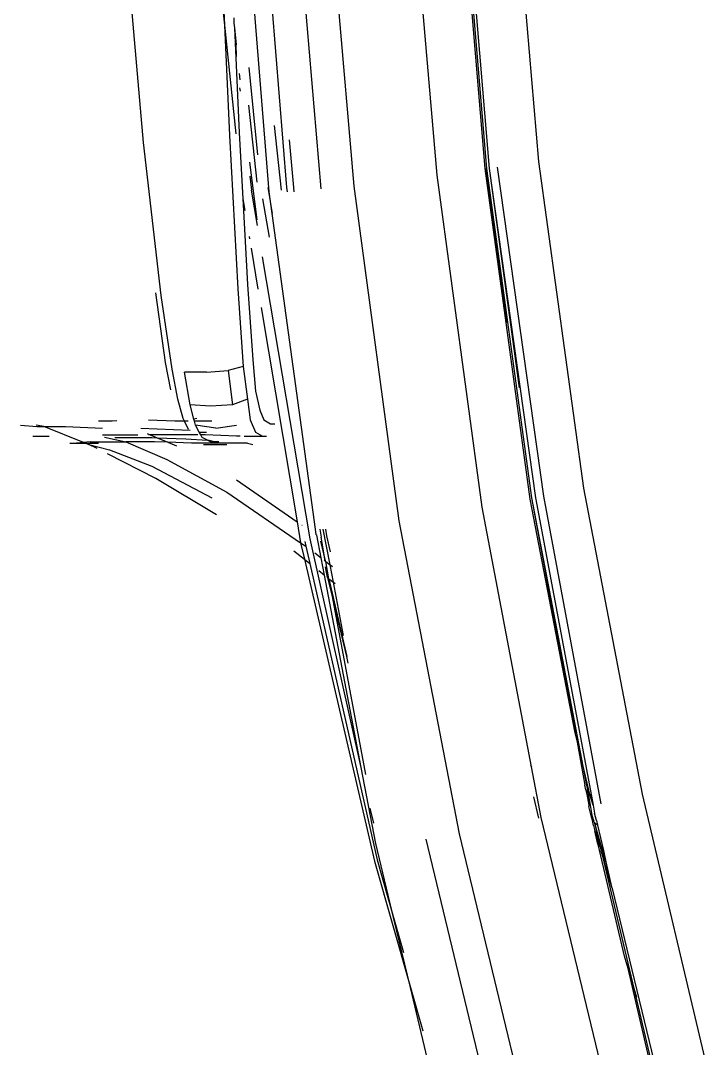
# Model space of a CAD drawing. Header units: millimetres. Extents: x -41292 to 298682, y -22072 to 33155.
# Drawn here: x 27626.7 to 27676.9, y 4346.6 to 4421.8 of the extents above; entities that cross this region are included whole.
import ezdxf

# ---------------------------------------------------------------- set-up
doc = ezdxf.new("R2010")
doc.units = ezdxf.units.MM

# ---------------------------------------------------------------- blocks, each defined once
blk = doc.blocks.new('AHSISHEUD')
for p, q in [((28284.565, 22058.593), (28282.365, 22083.793)), ((28288.065, 22059.093), (28285.965, 22084.093)), ((28286.065, 22084.093), (28288.165, 22059.093)), ((28286.265, 22084.093), (28288.365, 22059.093)), ((28289.865, 22084.293), (28291.965, 22059.593)), ((28276.065, 22057.593), (28273.865, 22083.293)), ((28276.265, 22083.393), (28278.465, 22057.793)), ((28268.672, 22076.293), (28268.99, 22069.57)), ((28263.072, 22060.993), (28261.772, 22075.793)), ((28272.265, 22057.393), (28270.878, 22074.433)), ((28268.566, 22073.655), (28268.99, 22069.57)), ((28273.565, 22057.693), (28272.476, 22070.968)), ((28269.671, 22070.107), (28269.689, 22069.729)), ((28268.99, 22069.57), (28269.816, 22061.619)), ((28268.99, 22069.57), (28269.372, 22061.493)), ((28269.689, 22069.729), (28269.726, 22069.374)), ((28269.726, 22069.374), (28269.854, 22068.151)), ((28269.726, 22069.374), (28270.072, 22061.693)), ((28269.883, 22067.283), (28269.854, 22068.151)), ((28270.772, 22066.487), (28271.414, 22060.095)), ((28270.073, 22066.053), (28270.121, 22065.585)), ((28270.156, 22064.746), (28270.124, 22064.989)), ((28271.38, 22058.08), (28270.773, 22063.715)), ((28273.165, 22057.493), (28272.651, 22062.245)), ((28264.372, 22049.793), (28263.072, 22060.993)), ((28269.372, 22061.493), (28269.972, 22050.293)), ((28270.072, 22061.693), (28270.331, 22056.898)), ((28274.065, 22057.693), (28273.764, 22061.193)), ((28271.395, 22055.339), (28270.84, 22059.549)), ((28291.965, 22059.593), (28295.265, 22035.693)), ((28288.065, 22059.093), (28289.659, 22047.791)), ((28291.365, 22034.893), (28288.065, 22059.093)), ((28288.165, 22059.093), (28291.465, 22034.993)), ((28288.365, 22059.093), (28290.565, 22043.026)), ((28288.365, 22059.093), (28291.765, 22034.993)), ((28292.365, 22035.093), (28288.965, 22059.193)), ((28270.857, 22058.529), (28270.965, 22057.493)), ((28287.865, 22034.293), (28284.565, 22058.593)), ((28271.4, 22054.915), (28270.965, 22057.493)), ((28272.165, 22057.693), (28272.484, 22055.798)), ((28272.484, 22055.798), (28272.265, 22057.393)), ((28273.606, 22057.393), (28273.565, 22057.693)), ((28274.106, 22057.393), (28274.065, 22057.693)), ((28278.465, 22057.793), (28281.765, 22033.293)), ((28270.331, 22056.898), (28270.48, 22056.011)), ((28270.331, 22056.898), (28270.672, 22050.593)), ((28271.788, 22056.878), (28272.272, 22054.073)), ((28275.665, 22032.693), (28272.484, 22055.798)), ((28270.8, 22054.109), (28270.83, 22053.93)), ((28270.942, 22053.263), (28271.448, 22050.251)), ((28275.265, 22031.993), (28271.787, 22052.615)), ((28270.672, 22050.593), (28271.072, 22045.093)), ((28264.672, 22044.893), (28263.972, 22049.993)), ((28265.172, 22044.393), (28264.372, 22049.793)), ((28269.972, 22050.293), (28270.372, 22044.593)), ((28271.672, 22048.916), (28274.326, 22033.226)), ((28265.072, 22042.893), (28264.672, 22044.893)), ((28270.372, 22044.593), (28269.272, 22044.293)), ((28270.372, 22044.593), (28270.672, 22042.193)), ((28271.072, 22045.093), (28271.272, 22042.793)), ((28265.572, 22042.193), (28265.172, 22044.393)), ((28267.672, 22044.193), (28266.072, 22044.193)), ((28266.472, 22041.793), (28266.072, 22044.193)), ((28267.672, 22044.193), (28269.272, 22044.293)), ((28269.272, 22044.293), (28269.572, 22041.793)), ((28265.972, 22040.793), (28265.572, 22042.193)), ((28270.672, 22042.193), (28269.572, 22041.793)), ((28270.672, 22042.193), (28270.872, 22040.693)), ((28271.272, 22042.793), (28271.572, 22041.393)), ((28267.972, 22041.693), (28266.472, 22041.793)), ((28266.751, 22040.748), (28266.472, 22041.793)), ((28269.572, 22041.793), (28267.972, 22041.693)), ((28266.072, 22040.593), (28265.972, 22040.793)), ((28266.972, 22040.793), (28266.751, 22040.748)), ((28266.792, 22040.593), (28266.751, 22040.748)), ((28270.872, 22040.693), (28271.272, 22039.793)), ((28271.572, 22041.393), (28271.872, 22040.693)), ((28271.872, 22040.693), (28272.372, 22040.393)), ((28254.072, 22040.293), (28255.272, 22040.193)), ((28255.772, 22040.193), (28255.209, 22040.298)), ((28255.272, 22040.193), (28255.772, 22040.193)), ((28255.772, 22040.193), (28257.372, 22040.193)), ((28258.687, 22039.044), (28255.772, 22040.193)), ((28257.372, 22040.193), (28260.072, 22040.093)), ((28260.772, 22040.593), (28259.772, 22040.593)), ((28261.114, 22040.61), (28260.772, 22040.593)), ((28262.872, 22040.093), (28265.272, 22039.993)), ((28265.372, 22040.593), (28263.432, 22040.667)), ((28265.272, 22039.993), (28266.484, 22039.925)), ((28266.039, 22040.593), (28265.372, 22040.593)), ((28266.332, 22040.593), (28266.072, 22040.593)), ((28266.372, 22039.993), (28266.072, 22040.593)), ((28268.072, 22040.593), (28266.792, 22040.593)), ((28266.872, 22040.293), (28266.792, 22040.593)), ((28268.372, 22040.093), (28266.872, 22040.293)), ((28267.15, 22039.793), (28266.872, 22040.293)), ((28268.372, 22040.093), (28269.872, 22040.293)), ((28272.372, 22040.393), (28272.672, 22040.393)), ((28254.972, 22039.493), (28256.172, 22039.493)), ((28260.072, 22039.593), (28262.643, 22039.593)), ((28260.214, 22039.421), (28261.772, 22039.093)), ((28260.972, 22039.393), (28263.672, 22039.393)), ((28263.332, 22039.69), (28263.564, 22039.593)), ((28263.564, 22039.593), (28263.443, 22039.593)), ((28263.564, 22039.593), (28264.08, 22039.376)), ((28267.039, 22039.593), (28263.564, 22039.593)), ((28263.672, 22039.393), (28264.08, 22039.376)), ((28264.08, 22039.376), (28266.172, 22039.293)), ((28264.08, 22039.376), (28264.842, 22039.057)), ((28266.172, 22039.293), (28267.759, 22039.199)), ((28267.261, 22039.593), (28267.15, 22039.793)), ((28267.15, 22039.793), (28267.672, 22039.793)), ((28267.572, 22039.593), (28267.261, 22039.593)), ((28267.372, 22039.393), (28267.261, 22039.593)), ((28267.759, 22039.199), (28267.372, 22039.393)), ((28269.872, 22039.493), (28267.572, 22039.593)), ((28267.972, 22039.093), (28267.759, 22039.199)), ((28267.759, 22039.199), (28267.872, 22039.193)), ((28267.872, 22039.193), (28268.372, 22039.093)), ((28270.139, 22039.493), (28269.872, 22039.493)), ((28270.447, 22039.493), (28271.772, 22039.493)), ((28271.272, 22039.793), (28271.772, 22039.493)), ((28271.772, 22039.493), (28272.072, 22039.493)), ((28257.672, 22038.993), (28258.172, 22038.993)), ((28258.687, 22039.044), (28258.172, 22038.993)), ((28258.172, 22038.993), (28258.818, 22038.993)), ((28259.172, 22039.093), (28258.687, 22039.044)), ((28258.818, 22038.993), (28258.687, 22039.044)), ((28258.818, 22038.993), (28259.072, 22038.893)), ((28258.818, 22038.993), (28259.772, 22038.993)), ((28259.67, 22038.588), (28259.072, 22038.893)), ((28259.072, 22038.893), (28260.572, 22038.493)), ((28259.172, 22039.093), (28261.772, 22039.093)), ((28260.572, 22038.493), (28263.672, 22037.293)), ((28261.772, 22039.093), (28264.772, 22037.793)), ((28263.872, 22039.093), (28261.772, 22039.093)), ((28264.842, 22039.057), (28263.872, 22039.093)), ((28266.572, 22038.993), (28264.842, 22039.057)), ((28264.842, 22039.057), (28265.472, 22038.793)), ((28270.672, 22038.993), (28266.572, 22038.993)), ((28267.472, 22038.893), (28269.172, 22038.893)), ((28268.372, 22039.093), (28267.972, 22039.093)), ((28268.572, 22039.093), (28268.372, 22039.093)), ((28270.672, 22038.993), (28271.072, 22038.893)), ((28263.972, 22036.393), (28260.427, 22038.201)), ((28264.772, 22037.793), (28269.172, 22035.393)), ((28263.672, 22037.293), (28268.072, 22034.993)), ((28268.401, 22033.75), (28263.972, 22036.393)), ((28269.872, 22036.293), (28274.326, 22033.226)), ((28295.265, 22035.693), (28299.565, 22013.293)), ((28269.172, 22035.393), (28274.565, 22031.693)), ((28294.661, 22017.793), (28291.365, 22034.893)), ((28291.465, 22034.993), (28294.661, 22017.793)), ((28291.465, 22034.993), (28295.122, 22015.855)), ((28291.765, 22034.993), (28295.844, 22013.14)), ((28296.565, 22012.593), (28292.365, 22035.093)), ((28291.462, 22015.305), (28287.865, 22034.293)), ((28274.326, 22033.226), (28274.565, 22031.693)), ((28281.765, 22033.293), (28286.165, 22010.393)), ((28274.663, 22032.994), (28274.69, 22032.975)), ((28275.717, 22032.269), (28275.665, 22032.693)), ((28275.961, 22032.693), (28276.065, 22032.093)), ((28276.721, 22030.088), (28276.222, 22032.693)), ((28276.381, 22032.693), (28276.465, 22032.193)), ((28274.565, 22031.693), (28274.845, 22030.483)), ((28274.565, 22031.693), (28274.943, 22031.449)), ((28274.865, 22031.793), (28274.943, 22031.449)), ((28279.004, 22015.24), (28275.265, 22031.993)), ((28275.717, 22032.269), (28275.752, 22032.244)), ((28276.074, 22030.591), (28275.752, 22032.244)), ((28276.028, 22031.816), (28276.358, 22030.37)), ((28276.358, 22030.37), (28276.065, 22032.093)), ((28276.465, 22032.193), (28276.733, 22031.02)), ((28274.072, 22031.093), (28274.845, 22030.483)), ((28274.943, 22031.449), (28275.232, 22030.177)), ((28275.6, 22030.96), (28276.074, 22030.591)), ((28274.845, 22030.483), (28279.965, 22008.393)), ((28274.845, 22030.483), (28275.232, 22030.177)), ((28275.232, 22030.177), (28280.165, 22008.493)), ((28276.322, 22029.318), (28276.074, 22030.591)), ((28276.287, 22030.426), (28276.358, 22030.37)), ((28276.358, 22030.37), (28276.405, 22030.333)), ((28276.405, 22030.333), (28276.721, 22030.088)), ((28276.644, 22029.064), (28276.405, 22030.333)), ((28275.897, 22029.653), (28276.322, 22029.318)), ((28276.523, 22029.16), (28276.379, 22029.931)), ((28276.965, 22028.811), (28276.721, 22030.088)), ((28276.721, 22030.088), (28276.905, 22029.945)), ((28279.004, 22015.24), (28276.322, 22029.318)), ((28276.569, 22029.123), (28276.523, 22029.16)), ((28276.569, 22029.123), (28276.644, 22029.064)), ((28276.891, 22027.751), (28276.569, 22029.123)), ((28276.644, 22029.064), (28277.96, 22023.362)), ((28276.644, 22029.064), (28276.965, 22028.811)), ((28276.891, 22027.751), (28276.644, 22029.064)), ((28277.713, 22024.899), (28276.965, 22028.811)), ((28276.965, 22028.811), (28277.104, 22028.701)), ((28279.343, 22014.722), (28276.891, 22027.751)), ((28277.96, 22023.362), (28276.891, 22027.751)), ((28278.037, 22022.875), (28277.96, 22023.362)), ((28294.727, 22017.516), (28294.661, 22017.793)), ((28295.122, 22015.855), (28294.727, 22017.516)), ((28294.727, 22017.516), (28295.375, 22013.95)), ((28295.122, 22015.855), (28295.585, 22013.435)), ((28295.74, 22013.259), (28295.122, 22015.855)), ((28280.065, 22009.693), (28279.004, 22015.24)), ((28291.394, 22015.383), (28291.462, 22015.305)), ((28292.165, 22011.593), (28291.462, 22015.305)), ((28295.441, 22013.599), (28295.375, 22013.95)), ((28295.441, 22013.599), (28295.463, 22013.573)), ((28291.613, 22013.093), (28291.984, 22011.545)), ((28295.463, 22013.573), (28295.585, 22013.435)), ((28295.765, 22012.493), (28295.463, 22013.573)), ((28295.463, 22013.573), (28295.665, 22012.493)), ((28295.585, 22013.435), (28295.765, 22012.493)), ((28295.585, 22013.435), (28295.74, 22013.259)), ((28295.74, 22013.259), (28295.844, 22013.14)), ((28295.965, 22012.493), (28295.74, 22013.259)), ((28295.844, 22013.14), (28295.965, 22012.493)), ((28299.565, 22013.293), (28304.265, 21993.393)), ((28279.913, 22011.166), (28279.667, 22012.27)), ((28295.665, 22012.493), (28295.665, 22012.393)), ((28295.875, 22011.512), (28295.665, 22012.393)), ((28295.765, 22012.493), (28295.865, 22011.893)), ((28295.965, 22012.493), (28296.065, 22011.893)), ((28297.065, 21991.293), (28292.165, 22011.593)), ((28296.03, 22011.331), (28295.865, 22011.893)), ((28295.875, 22011.512), (28295.907, 22011.475)), ((28295.907, 22011.475), (28296.03, 22011.331)), ((28295.995, 22011.01), (28295.907, 22011.475)), ((28296.054, 22011.248), (28296.03, 22011.331)), ((28296.224, 22011.354), (28296.065, 22011.893)), ((28296.224, 22011.354), (28296.302, 22011.014)), ((28295.995, 22011.01), (28296.11, 22010.619)), ((28296.054, 22011.248), (28296.302, 22011.014)), ((28296.054, 22011.248), (28296.087, 22011.139)), ((28296.637, 22009.266), (28296.087, 22011.139)), ((28296.087, 22011.139), (28296.44, 22009.496)), ((28296.11, 22010.619), (28296.44, 22009.496)), ((28296.324, 22009.632), (28296.11, 22010.619)), ((28296.302, 22011.014), (28296.722, 22009.168)), ((28288.765, 21989.193), (28283.765, 22009.993)), ((28286.165, 22010.393), (28291.165, 21989.693)), ((28281.369, 22004.266), (28280.065, 22009.693)), ((28296.324, 22009.632), (28296.353, 22009.599)), ((28296.353, 22009.599), (28296.44, 22009.496)), ((28298.281, 22001.439), (28296.353, 22009.599)), ((28296.44, 22009.496), (28296.491, 22009.437)), ((28296.491, 22009.437), (28296.637, 22009.266)), ((28296.491, 22009.437), (28296.529, 22009.209)), ((28296.529, 22009.209), (28296.545, 22009.142)), ((28296.545, 22009.142), (28296.612, 22008.929)), ((28296.913, 22008.329), (28296.637, 22009.266)), ((28296.637, 22009.266), (28296.722, 22009.168)), ((28296.722, 22009.168), (28296.913, 22008.329)), ((28279.965, 22008.393), (28282.601, 21999.142)), ((28280.165, 22008.493), (28281.369, 22004.266)), ((28296.612, 22008.929), (28296.631, 22008.848)), ((28296.631, 22008.848), (28297.328, 22006.505)), ((28296.631, 22008.848), (28298.858, 21999.477)), ((28296.913, 22008.329), (28297.328, 22006.505)), ((28297.328, 22006.505), (28297.357, 22006.38)), ((28297.357, 22006.38), (28300.765, 21992.393)), ((28281.369, 22004.266), (28282.097, 22001.713)), ((28282.601, 21999.142), (28281.369, 22004.266)), ((28298.549, 22000.526), (28298.281, 22001.439)), ((28300.465, 21992.293), (28298.549, 22000.526)), ((28299.173, 21998.406), (28298.858, 21999.477)), ((28298.858, 21999.477), (28300.565, 21992.293)), ((28282.601, 21999.142), (28283.505, 21995.969)), ((28285.065, 21988.893), (28282.601, 21999.142))]:
    blk.add_line(p, q)

msp = doc.modelspace()

# ---------------------------------------------------------------- block references
msp.add_blockref('AHSISHEUD', (-627.372, -17648.087))

doc.saveas('drawing.dxf')
